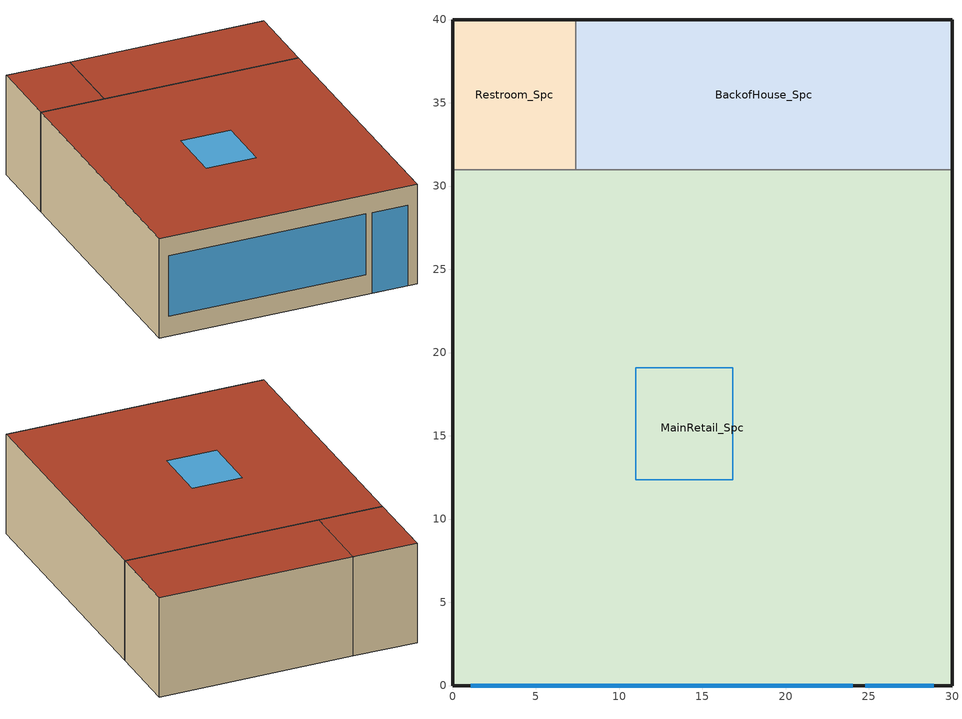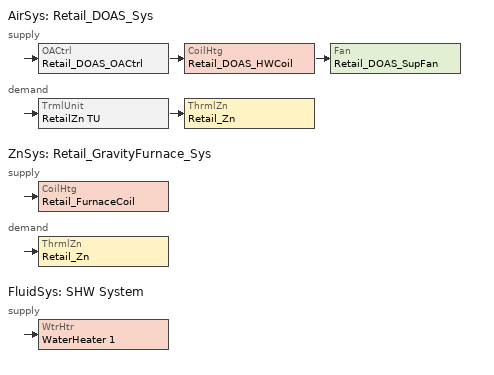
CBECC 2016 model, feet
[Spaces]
Restroom_Spc
 floor ground (Base_CZ12-SlabOnOrBelowGradeF073): 7.39,40 7.39,30.97 0,30.97 0,40 z0
 wall outside (Base_CZ12-NonresMetalFrameWallU062): 7.39,40 0,40 0,30.97 z0:12
 wall to MainRetail_Spc (NACM_Interior Wall): 0,30.97 7.39,30.97 z0:12
 wall to BackofHouse_Spc (NACM_Interior Wall): 7.39,30.97 7.39,40 z0:12
 roof outside (Base_CZ12-FlatNonresWoodFramingAndOtherRoofU034): 7.39,30.97 7.39,40 0,40 0,30.97 z12
MainRetail_Spc
 floor ground (Base_CZ12-SlabOnOrBelowGradeF073): 30,30.97 30,0 0,0 0,30.97 z0
 wall outside (Base_CZ12-NonresMetalFrameWallU062): 0,30.97 0,0 30,0 30,30.97 z0:12
 wall to BackofHouse_Spc (NACM_Interior Wall): 30,30.97 7.39,30.97 z0:12
 window (Base_AllCZ_FixedWindowU36): 1.1,0 24.04,0 z2.39:9.71
 window (GlassDoor): 24.8,0 28.91,0 z0:9.69
 roof outside (Base_CZ12-FlatNonresWoodFramingAndOtherRoofU034): 30,0 30,30.97 0,30.97 0,0 z12
 skylight (Skylight): 16.83,12.36 16.83,19.09 11,19.09 11,12.36 z12
BackofHouse_Spc
 floor ground (Base_CZ12-SlabOnOrBelowGradeF073): 30,40 30,30.97 7.39,30.97 7.39,40 z0
 wall outside (Base_CZ12-NonresMetalFrameWallU062): 30,30.97 30,40 7.39,40 z0:12
 roof outside (Base_CZ12-FlatNonresWoodFramingAndOtherRoofU034): 30,30.97 30,40 7.39,40 7.39,30.97 z12
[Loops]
AirSys 'Retail_DOAS_Sys'
 supply: OACtrl 'Retail_DOAS_OACtrl' > CoilHtg 'Retail_DOAS_HWCoil' > Fan 'Retail_DOAS_SupFan'
 demand: TrmlUnit 'RetailZn TU' > ThrmlZn 'Retail_Zn'
ZnSys 'Retail_GravityFurnace_Sys'
 supply: CoilHtg 'Retail_FurnaceCoil'
 demand: ThrmlZn 'Retail_Zn'
FluidSys 'SHW System'
 supply: WtrHtr 'WaterHeater 1'
[Proj]
SmallRetail_DOAS+Furnace_HasNoClg=0: ZipCode=95814; HVACAutoSizing=0; RunTitle=Retail_Demo; AnalysisType=Title24Compliance; CompType=NewComplete; DebugScreen=1
[Bldg]
StripMall: TotStoryCnt=1; AboveGrdStoryCnt=1
[ConsAssm]
Name | CompatibleSurfType | SlabType | MatRef[1] | MatRef[2] | MatRef[3] | MatRef[4] | CRRCInitialRefl | CRRCAgedRefl | CRRCInitialEmit | CRRCAgedEmit | CRRCProdID
Base_CZ12-SlabOnOrBelowGradeF073 | UndergroundFloor | UnheatedSlabOnGrade | Concrete - 140 lb/ft3 - 6 in.
Base_CZ12-NonresMetalFrameWallU062 | ExteriorWall |  | Stucco - 7/8 in. | Compliance Insulation R13.99 | Air - Metal Wall Framing - 16 or 24 in. OC | Gypsum Board - 1/2 in.
NACM_Interior Wall | InteriorWall |  | Gypsum Board - 5/8 in. | Air - Metal Wall Framing - 16 or 24 in. OC | Gypsum Board - 5/8 in.
Base_CZ12-FlatNonresWoodFramingAndOtherRoofU034 | Roof |  | Metal Standing Seam - 1/16 in. | Compliance Insulation R28.63 |  |  | 0.63 | 0.63 | 0.85 | 0.85 | XXXX-XXXX
[Mat]
Name | CodeCat | CodeItem
Concrete - 140 lb/ft3 - 6 in. | Concrete | Concrete - 140 lb/ft3 - 6 in.
Stucco - 7/8 in. | Plastering Materials | Stucco - 7/8 in.
Compliance Insulation R13.99 | Insulation Board | Compliance Insulation R13.99
Air - Metal Wall Framing - 16 or 24 in. OC | Air | Air - Metal Wall Framing - 16 or 24 in. OC
Gypsum Board - 1/2 in. | Bldg Board and Siding | Gypsum Board - 1/2 in.
Gypsum Board - 5/8 in. | Bldg Board and Siding | Gypsum Board - 5/8 in.
Metal Standing Seam - 1/16 in. | Roofing | Metal Standing Seam - 1/16 in.
Compliance Insulation R28.63 | Insulation Board | Compliance Insulation R28.63
[FenCons] AssmContext=Manufactured; CertificationMthd=NFRCRated
Name | FenType | FenProdType | SHGC | UFactor | VT | GlzTint | SkyltGlz | SkyltCurb
Base_AllCZ_FixedWindowU36 | VerticalFenestration | FixedWindow | 0.25 | 0.36 | 0.42
GlassDoor | VerticalFenestration | GlazedDoor | 0.23 | 0.45 | 0.17 | ClearGlazing
Skylight | Skylight | FixedWindow | 0.25 | 0.58 | 0.49 |  | Glass | CurbMounted
[Story]
Building Story 1
[Spc] Story=Building Story 1; ThrmlZnRef=Retail_Zn; SHWFluidSegRef=SHW Supply
Name | CondgType | Vol | SpcFuncDefaultsRef | SpcFunc
Restroom_Spc | IndirectlyConditioned | 801.163 | BackofHouse | Commercial and Industrial Storage Areas (conditioned or unconditioned)
BackofHouse_Spc | IndirectlyConditioned | 2449.79 | BackofHouse | Commercial and Industrial Storage Areas (conditioned or unconditioned)
MainRetail_Spc |  | 11149 |  | Retail Merchandise Sales, Wholesale Showroom
[ThrmlZn]
Retail_Zn: Type=Conditioned; PriAirCondgSysRef[1]=Retail_GravityFurnace_Sys; VentSysRef=Retail_DOAS_Sys; AddClgSys=0; OperableWinHaveInterlock=1
[AirSys]
Retail_DOAS_Sys: Type=DOASCV; CtrlZnRef=Retail_Zn; ClgDsgnSupAirTemp=70; HtgDsgnSupAirTemp=65; ClgCtrl=FixedDualSetpoint; ClgFixedSupTemp=70; HtgFixedSupTemp=65
[AirSeg] Sys=Retail_DOAS_Sys
Name | Type | Path
Retail_DOAS_SupSeg | Supply | Ducted
Retail_DOAS_RetSeg | Return | Direct
[CoilHtg] Type=Furnace
Name | Sys
Retail_DOAS_HWCoil | Retail_DOAS_Sys
Retail_FurnaceCoil | Retail_GravityFurnace_Sys
[Fan]
Retail_DOAS_SupFan: Sys=Retail_DOAS_Sys; CtrlMthd=ConstantVolume; CentType=ForwardCurved
[OACtrl]
Retail_DOAS_OACtrl: Sys=Retail_DOAS_Sys; AirSegSupRef=Retail_DOAS_SupSeg; AirSegRetRef=Retail_DOAS_RetSeg
[TrmlUnit]
RetailZn TU: Sys=Retail_DOAS_Sys; Type=Uncontrolled; ZnServedRef=Retail_Zn; PriAirSegRef=Retail_DOAS_SupSeg
[ZnSys]
Retail_GravityFurnace_Sys: Type=Furnace; FanCtrl=Cycling; FurnaceType=Gravity
[SpcFuncDefaults]
BackofHouse: SpcFunc=Retail Merchandise Sales, Wholesale Showroom; IntLPDReg=0; RecptPwrDens=0
[FluidSys]
SHW System: Type=ServiceHotWater
[WtrHtr]
WaterHeater 1: Sys=SHW System; FluidSegOutRef=SHW Supply; FluidSegMakeupRef=SHW MakeUp; StorCap=1
[FluidSeg] Sys=SHW System
Name | Type | Src
SHW Supply | PrimarySupply
SHW MakeUp | MakeupFluid | MunicipalWater
